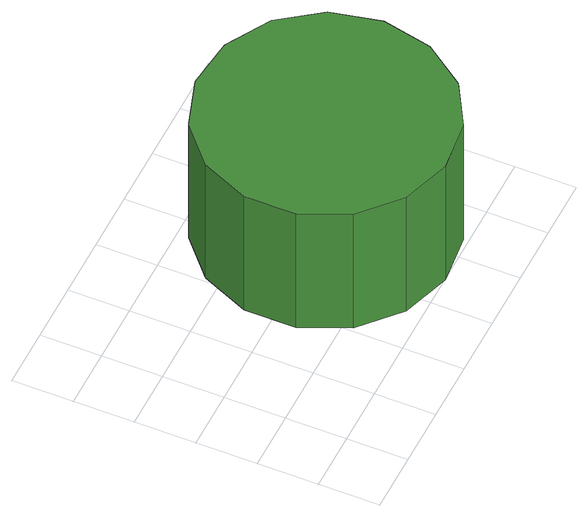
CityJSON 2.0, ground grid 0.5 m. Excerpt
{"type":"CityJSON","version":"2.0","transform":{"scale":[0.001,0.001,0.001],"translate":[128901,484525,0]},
"CityObjects":{
"tree1":{"type":"SolitaryVegetationObject","attributes":{"function":"something"},"geometry":[{"type":"MultiSurface","lod":"1","boundaries":[[[0,1,2,3,4,5,6,7,8,9,10,11,12,13,14]],[[15,16,17,18,19,20,21,22,23,24,25,26,27,28,29]],[[0,29,28,1]],[[1,28,27,2]],[[2,27,26,3]],[[3,26,25,4]],[[4,25,24,5]],[[5,24,23,6]],[[6,23,22,7]],[[7,22,21,8]],[[8,21,20,9]],[[9,20,19,10]],[[10,19,18,11]],[[11,18,17,12]],[[12,17,16,13]],[[13,16,15,14]],[[14,15,29,0]]]}]}
},
"vertices":[
[2892,1021,1753],[2803,1438,1753],[2553,1783,1753],[2183,1996,1753],[1759,2041,1753],[1354,1909,1753],[1037,1624,1753],[864,1234,1753],[864,808,1753],[1037,419,1753],[1354,133,1753],[1759,2,1753],[2183,46,1753],[2553,259,1753],[2803,604,1753],[2803,604,503],[2553,259,503],[2183,46,503],[1759,2,503],[1354,133,503],[1037,419,503],[864,808,503],[864,1234,503],[1037,1624,503],[1354,1909,503],[1759,2041,503],[2183,1996,503],[2553,1783,503],[2803,1438,503],[2892,1021,503]
]}
